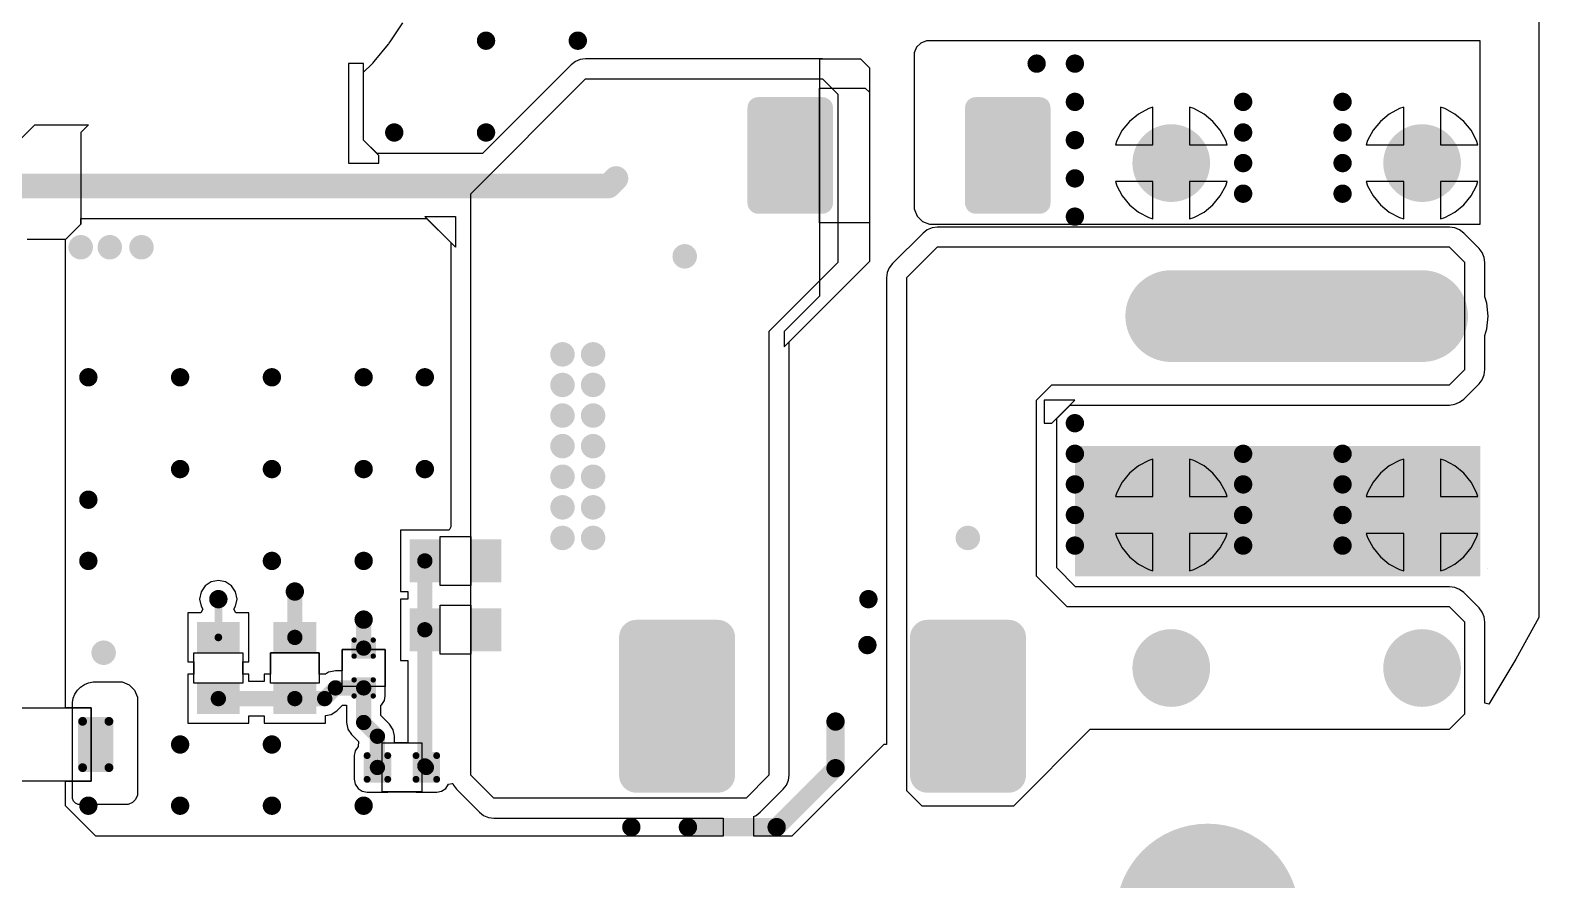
# Model space of a CAD drawing. Header units: millimetres. Extents: x 201 to 305, y 187 to 304.
# Drawn here: x 249.1 to 298.42, y 221.58 to 249.34 of the extents above; entities that cross this region are included whole.
import ezdxf

# ---------------------------------------------------------------- set-up
doc = ezdxf.new("R2010")
doc.units = ezdxf.units.MM
doc.layers.add('TopLayer', color=1, linetype='Continuous')

# ---------------------------------------------------------------- blocks, each defined once
blk = doc.blocks.new('TP_SMD_9')
at = {"layer": 'TopLayer', "const_width": 0.3999992}
blk.add_lwpolyline([(-0.1999996, 0, 1), (0.1999996, 0, 1)], format="xyb", close=True, dxfattribs=at)
blk = doc.blocks.new('MH_3_5MM_30')
at = {"layer": 'TopLayer', "const_width": 2.99999908}
blk.add_lwpolyline([(-1.49999954, 0, 1), (1.49999954, 0, 1)], format="xyb", close=True, dxfattribs=at)
blk = doc.blocks.new('DG271V_5_0_02P_31')
at = {"layer": 'TopLayer', "const_width": 1.27}
for points in [[(-3.13500008, 4.09999688, 1), (-1.86500008, 4.09999688, 1)], [(1.86500008, 4.09999942, 1), (3.13500008, 4.09999942, 1)], [(-3.13500008, -4.09999942, 1), (-1.86500008, -4.09999942, 1)], [(1.86499754, -4.09999942, 1), (3.13499754, -4.09999942, 1)]]:
    blk.add_lwpolyline(points, format="xyb", close=True, dxfattribs=at)
blk = doc.blocks.new('DG271V_5_0_02P_32')
at = {"layer": 'TopLayer', "const_width": 1.27}
for points in [[(-3.13500008, 4.09999688, 1), (-1.86500008, 4.09999688, 1)], [(1.86500008, 4.09999942, 1), (3.13500008, 4.09999942, 1)], [(-3.13500008, -4.09999942, 1), (-1.86500008, -4.09999942, 1)], [(1.86499754, -4.09999942, 1), (3.13499754, -4.09999942, 1)]]:
    blk.add_lwpolyline(points, format="xyb", close=True, dxfattribs=at)
blk = doc.blocks.new('L_3216_59')
at = {"layer": 'TopLayer'}
for p, q in [((-1.34999984, -1.20000014), (-1.34999984, 1.20000014)), ((-1.34999984, 1.20000014), (1.34999984, 1.20000014)), ((1.34999984, 1.20000014), (1.34999984, -1.20000014)), ((1.34999984, -1.20000014), (-1.34999984, -1.20000014))]:
    blk.add_line(p, q, dxfattribs=at)
at = {"layer": 'TopLayer', "const_width": 0.14374876}
for points in [[(-2.00312528, 0.7562570599999999, 1), (-1.85937652, 0.7562570599999999, 1)], [(-1.14062256, 0.7562570599999999, 1), (-0.9968737999999999, 0.7562570599999999, 1)], [(0.9968737999999999, 0.7562570599999999, 1), (1.14062256, 0.7562570599999999, 1)], [(1.85937652, 0.7562570599999999, 1), (2.00312528, 0.7562570599999999, 1)], [(-2.00312528, -0.75624182, 1), (-1.85937652, -0.75624182, 1)], [(-1.14062256, -0.75624182, 1), (-0.9968737999999999, -0.75624182, 1)], [(0.9968737999999999, -0.75624182, 1), (1.14062256, -0.75624182, 1)], [(1.85937652, -0.75624182, 1), (2.00312528, -0.75624182, 1)]]:
    blk.add_lwpolyline(points, format="xyb", close=True, dxfattribs=at)
at = {"layer": 'TopLayer'}
for points in [[(-0.9249994199999999, -0.75624182), (-0.9249994199999999, 0.7562570599999999), (-2.07499966, -0.75624182), (-2.07499966, 0.7562570599999999)], [(-1.06874818, -0.89999058), (-1.06874818, 0.90000582), (-1.9312509, -0.89999058), (-1.9312509, 0.90000582)], [(2.07499966, -0.75624182), (2.07499966, 0.7562570599999999), (0.9249994199999999, -0.75624182), (0.9249994199999999, 0.7562570599999999)], [(1.9312509, -0.89999058), (1.9312509, 0.90000582), (1.06874818, -0.89999058), (1.06874818, 0.90000582)]]:
    blk.add_solid(points, dxfattribs=at)
blk = doc.blocks.new('FUSE_SMT_1025HC50_RTR_50A_63')
at = {"layer": 'TopLayer', "const_width": 0.56850026}
for points in [[(-6.365748, 2.2564979, 1), (-5.79725028, 2.2564979, 1)], [(-3.71274848, 2.2564979, 1), (-3.14425076, 2.2564979, 1)], [(3.14425076, 2.2564979, 1), (3.71274848, 2.2564979, 1)], [(5.79725028, 2.2564979, 1), (6.365748, 2.2564979, 1)], [(-6.365748, -2.2564979, 1), (-5.79725028, -2.2564979, 1)], [(-3.71274848, -2.2564979, 1), (-3.14425076, -2.2564979, 1)], [(3.14425076, -2.2564979, 1), (3.71274848, -2.2564979, 1)], [(5.79725028, -2.2564979, 1), (6.365748, -2.2564979, 1)]]:
    blk.add_lwpolyline(points, format="xyb", close=True, dxfattribs=at)
at = {"layer": 'TopLayer'}
for points in [[(-6.08149914, -2.82499816), (-3.42849962, -2.82499816), (-6.08149914, 2.82499816), (-3.42849962, 2.82499816)], [(3.42849962, -2.82499816), (6.08149914, -2.82499816), (3.42849962, 2.82499816), (6.08149914, 2.82499816)], [(-6.6499994, -2.2564979), (-2.85999936, -2.2564979), (-6.6499994, 2.2564979), (-2.85999936, 2.2564979)], [(2.85999936, -2.2564979), (6.6499994, -2.2564979), (2.85999936, 2.2564979), (6.6499994, 2.2564979)]]:
    blk.add_solid(points, dxfattribs=at)
blk = doc.blocks.new('RES_2012_85')
at = {"layer": 'TopLayer'}
for p, q in [((-0.499999, -0.80000094), (-0.499999, 0.80000094)), ((-0.499999, 0.80000094), (0.499999, 0.80000094)), ((0.499999, 0.80000094), (0.499999, -0.80000094)), ((0.499999, -0.80000094), (-0.499999, -0.80000094))]:
    blk.add_line(p, q, dxfattribs=at)
for points in [[(-1.49999954, -0.6999985999999999), (-0.50000154, -0.6999985999999999), (-1.49999954, 0.6999985999999999), (-0.50000154, 0.6999985999999999)], [(0.50000154, -0.6999985999999999), (1.49999954, -0.6999985999999999), (0.50000154, 0.6999985999999999), (1.49999954, 0.6999985999999999)]]:
    blk.add_solid(points, dxfattribs=at)
blk = doc.blocks.new('RES_2012_86')
at = {"layer": 'TopLayer'}
for p, q in [((-0.499999, -0.80000094), (-0.499999, 0.80000094)), ((-0.499999, 0.80000094), (0.499999, 0.80000094)), ((0.499999, 0.80000094), (0.499999, -0.80000094)), ((0.499999, -0.80000094), (-0.499999, -0.80000094))]:
    blk.add_line(p, q, dxfattribs=at)
for points in [[(-1.49999954, -0.6999985999999999), (-0.50000154, -0.6999985999999999), (-1.49999954, 0.6999985999999999), (-0.50000154, 0.6999985999999999)], [(0.50000154, -0.6999985999999999), (1.49999954, -0.6999985999999999), (0.50000154, 0.6999985999999999), (1.49999954, 0.6999985999999999)]]:
    blk.add_solid(points, dxfattribs=at)
blk = doc.blocks.new('TP_SMD_94')
at = {"layer": 'TopLayer', "const_width": 0.3999992}
blk.add_lwpolyline([(-0.1999996, 0, 1), (0.1999996, 0, 1)], format="xyb", close=True, dxfattribs=at)
blk = doc.blocks.new('TP_SMD_112')
at = {"layer": 'TopLayer', "const_width": 0.3999992}
blk.add_lwpolyline([(-0.1999996, 0, 1), (0.1999996, 0, 1)], format="xyb", close=True, dxfattribs=at)
blk = doc.blocks.new('C_1608S_145')
at = {"layer": 'TopLayer'}
for p, q in [((-0.6000013399999999, -0.7000011399999999), (-0.5999987999999999, 0.7000011399999999)), ((-0.5999987999999999, 0.7000011399999999), (0.5999987999999999, 0.6999985999999999)), ((0.5999987999999999, 0.6999985999999999), (0.59999626, -0.7000036799999999)), ((0.59999626, -0.7000036799999999), (-0.6000013399999999, -0.7000011399999999))]:
    blk.add_line(p, q, dxfattribs=at)
at = {"layer": 'TopLayer', "const_width": 0.08750045999999999}
for points in [[(-0.9562337999999999, 0.31249874, 1), (-0.8687358799999999, 0.31249874, 1)], [(-0.43123612, 0.31249874, 1), (-0.3437382, 0.31249874, 1)], [(0.3437382, 0.31249874, 1), (0.43123612, 0.31249874, 1)], [(0.8687358799999999, 0.31249874, 1), (0.9562337999999999, 0.31249874, 1)], [(-0.9562337999999999, -0.31249874, 1), (-0.8687358799999999, -0.31249874, 1)], [(-0.43123612, -0.31249874, 1), (-0.3437382, -0.31249874, 1)], [(0.3437382, -0.31249874, 1), (0.43123612, -0.31249874, 1)], [(0.8687358799999999, -0.31249874, 1), (0.9562337999999999, -0.31249874, 1)]]:
    blk.add_lwpolyline(points, format="xyb", close=True, dxfattribs=at)
at = {"layer": 'TopLayer'}
for points in [[(-0.2999867, -0.31249874), (-0.2999867, 0.31249874), (-0.9999853, -0.31249874), (-0.9999853, 0.31249874)], [(-0.38748716, -0.3999992), (-0.38748716, 0.3999992), (-0.91248484, -0.3999992), (-0.91248484, 0.3999992)], [(0.9999853, -0.31249874), (0.9999853, 0.31249874), (0.2999867, -0.31249874), (0.2999867, 0.31249874)], [(0.91248484, -0.3999992), (0.91248484, 0.3999992), (0.38748716, -0.3999992), (0.38748716, 0.3999992)]]:
    blk.add_solid(points, dxfattribs=at)
blk = doc.blocks.new('LED_1608_B_147')
at = {"layer": 'TopLayer'}
for p, q in [((-0.6500012399999999, -0.80000094), (-0.6500012399999999, 0.80000094)), ((-0.6500012399999999, 0.80000094), (0.6500012399999999, 0.80000094)), ((0.6500012399999999, 0.80000094), (0.6500012399999999, -0.80000094)), ((0.6500012399999999, -0.80000094), (-0.6500012399999999, -0.80000094))]:
    blk.add_line(p, q, dxfattribs=at)
at = {"layer": 'TopLayer', "const_width": 0.11249914}
for points in [[(-1.19382794, 0.38741858, 1), (-1.08133134, 0.38741858, 1)], [(-0.51882802, 0.38741858, 1), (-0.40633142, 0.38741858, 1)], [(0.4061714, 0.38741858, 1), (0.518668, 0.38741858, 1)], [(1.08117132, 0.38741858, 1), (1.19366792, 0.38741858, 1)], [(-1.19382794, -0.38758114, 1), (-1.08133134, -0.38758114, 1)], [(-0.51882802, -0.38758114, 1), (-0.40633142, -0.38758114, 1)], [(0.4061714, -0.38758114, 1), (0.518668, -0.38758114, 1)], [(1.08117132, -0.38758114, 1), (1.19366792, -0.38758114, 1)]]:
    blk.add_lwpolyline(points, format="xyb", close=True, dxfattribs=at)
at = {"layer": 'TopLayer'}
for points in [[(-1.13757964, -0.5000802799999999), (-0.46257972, -0.5000802799999999), (-1.13757964, 0.49991772), (-0.46257972, 0.49991772)], [(0.4624197, -0.5000802799999999), (1.13741962, -0.5000802799999999), (0.4624197, 0.49991772), (1.13741962, 0.49991772)], [(-1.25007878, -0.38758114), (-0.35008058, -0.38758114), (-1.25007878, 0.38741858), (-0.35008058, 0.38741858)], [(0.34992056, -0.38758114), (1.24991876, -0.38758114), (0.34992056, 0.38741858), (1.24991876, 0.38741858)]]:
    blk.add_solid(points, dxfattribs=at)
blk = doc.blocks.new('RES_2012_149')
at = {"layer": 'TopLayer'}
for p, q in [((-0.499999, -0.80000094), (-0.499999, 0.80000094)), ((-0.499999, 0.80000094), (0.499999, 0.80000094)), ((0.499999, 0.80000094), (0.499999, -0.80000094)), ((0.499999, -0.80000094), (-0.499999, -0.80000094))]:
    blk.add_line(p, q, dxfattribs=at)
for points in [[(-1.49999954, -0.6999985999999999), (-0.50000154, -0.6999985999999999), (-1.49999954, 0.6999985999999999), (-0.50000154, 0.6999985999999999)], [(0.50000154, -0.6999985999999999), (1.49999954, -0.6999985999999999), (0.50000154, 0.6999985999999999), (1.49999954, 0.6999985999999999)]]:
    blk.add_solid(points, dxfattribs=at)
blk = doc.blocks.new('RES_2012_150')
at = {"layer": 'TopLayer'}
for p, q in [((-0.499999, -0.80000094), (-0.499999, 0.80000094)), ((-0.499999, 0.80000094), (0.499999, 0.80000094)), ((0.499999, 0.80000094), (0.499999, -0.80000094)), ((0.499999, -0.80000094), (-0.499999, -0.80000094))]:
    blk.add_line(p, q, dxfattribs=at)
for points in [[(-1.49999954, -0.6999985999999999), (-0.50000154, -0.6999985999999999), (-1.49999954, 0.6999985999999999), (-0.50000154, 0.6999985999999999)], [(0.50000154, -0.6999985999999999), (1.49999954, -0.6999985999999999), (0.50000154, 0.6999985999999999), (1.49999954, 0.6999985999999999)]]:
    blk.add_solid(points, dxfattribs=at)
blk = doc.blocks.new('DO_214AB_159')
at = {"layer": 'TopLayer'}
for p, q in [((0.9693833799999999, -2.06734664), (0.96939608, 2.20000322)), ((0.96939608, 2.20000322), (2.59999988, 2.20000068)), ((2.59999988, 2.20000068), (2.59999988, -2.20000068)), ((1.1020679, -2.19999052), (0.9693833799999999, -2.06734664)), ((2.59999988, -2.20000068), (1.1020679, -2.19999052))]:
    blk.add_line(p, q, dxfattribs=at)
at = {"layer": 'TopLayer', "const_width": 0.34925}
for points in [[(-4.778375, 1.55575, 1), (-4.429125, 1.55575, 1)], [(-2.682875, 1.55575, 1), (-2.333625, 1.55575, 1)], [(2.333625, 1.55575, 1), (2.682875, 1.55575, 1)], [(4.429125, 1.55575, 1), (4.778375, 1.55575, 1)], [(-4.778375, -1.55575, 1), (-4.429125, -1.55575, 1)], [(-2.682875, -1.55575, 1), (-2.333625, -1.55575, 1)], [(2.333625, -1.55575, 1), (2.682875, -1.55575, 1)], [(4.429125, -1.55575, 1), (4.778375, -1.55575, 1)]]:
    blk.add_lwpolyline(points, format="xyb", close=True, dxfattribs=at)
at = {"layer": 'TopLayer'}
for points in [[(-2.159, 1.55575), (-4.952999999999999, 1.55575), (-2.159, -1.55575), (-4.952999999999999, -1.55575)], [(-2.50825, 1.905), (-4.60375, 1.905), (-2.50825, -1.905), (-4.60375, -1.905)], [(4.952999999999999, 1.55575), (2.159, 1.55575), (4.952999999999999, -1.55575), (2.159, -1.55575)], [(4.60375, 1.905), (2.50825, 1.905), (4.60375, -1.905), (2.50825, -1.905)]]:
    blk.add_solid(points, dxfattribs=at)

msp = doc.modelspace()

# ---------------------------------------------------------------- linework, layer by layer
at = {"layer": 'TopLayer'}
for p, q in [((298.41572524, 277.85055936), (298.41572524, 230.14944064)), ((260.86996594, 248.96650232), (261.27936568, 249.57921636)), ((260.34351538, 248.31736468), (260.81100238, 248.88700032)), ((260.81100238, 248.88700032), (260.81887384, 248.89965968)), ((260.81887384, 248.89965968), (260.8387087, 248.92382778)), ((260.8387087, 248.92382778), (260.8584445, 248.95336544)), ((260.8584445, 248.95336544), (260.86996594, 248.96650232)), ((278.07609104, 248.78324386), (277.99998248, 248.59945962)), ((277.99998248, 248.59945962), (278.00000026, 248.4999983)), ((278.21675116, 248.92390398), (278.07609104, 248.78324386)), ((278.4005354, 249.00001254), (278.21675116, 248.92390398)), ((278.49999672, 248.99999476), (278.4005354, 249.00001254)), ((296.50000136, 248.9999846), (278.49999672, 248.99999476)), ((296.4999912, 242.99999914), (296.50000136, 248.9999846)), ((260.0000007, 248.2499988), (259.49999916, 248.2499988)), ((259.49999916, 248.2499988), (259.49999916, 245.00000022)), ((260.0000007, 245.75000126), (260.0000007, 248.2499988)), ((260.0000007, 247.9669793), (260.27704358, 248.24402218)), ((260.27704358, 248.24402218), (260.28561354, 248.25519056)), ((260.28561354, 248.25519056), (260.30991372, 248.27949074)), ((260.30991372, 248.27949074), (260.3326264, 248.30716404)), ((260.3326264, 248.30716404), (260.34351538, 248.31736468)), ((266.78641334, 248.21358536), (263.88188778, 245.3090598)), ((266.92219412, 248.31777616), (266.78641334, 248.21358536)), ((267.0803142, 248.38327006), (266.92219412, 248.31777616)), ((267.2499989, 248.40560936), (267.0803142, 248.38327006)), ((275.00000118, 248.40560936), (267.2499989, 248.40560936)), ((276.25000122, 248.40000104), (274.89999884, 248.40000104)), ((274.89999884, 248.40000104), (274.89999884, 240.64999876)), ((275.04260206, 248.40000104), (275.00000118, 248.40560936)), ((276.25000122, 248.40000104), (275.04260206, 248.40000104)), ((276.55000062, 248.0999991), (276.25000122, 248.40000104)), ((276.55000062, 248.0999991), (276.25000122, 248.40000104)), ((276.55000062, 241.799999), (276.55000062, 248.0999991)), ((276.55000062, 241.799999), (276.55000062, 248.0999991)), ((278.00000026, 248.4999983), (278.00000026, 248.50000084)), ((278.00000026, 248.50000084), (278.00000026, 243.62500932)), ((260.0000007, 245.75000126), (260.0000007, 247.9669793)), ((263.49999878, 243.99999968), (267.2499989, 247.7499998)), ((267.2499989, 247.7499998), (275.00000118, 247.7499998)), ((275.00000118, 247.7499998), (275.50000018, 247.2500008)), ((275.50000018, 247.2500008), (275.50000018, 241.7499991)), ((285.3281441, 246.60414992), (285.03578502, 246.36421898)), ((285.66169182, 246.7824376), (285.3281441, 246.60414992)), ((285.80000244, 246.82439332), (285.66169182, 246.7824376)), ((285.80000244, 245.60001172), (285.80000244, 246.82439332)), ((287.13831066, 246.7824376), (287.00000004, 246.82439332)), ((287.00000004, 246.82439332), (287.00000004, 245.60001172)), ((287.47185838, 246.60414992), (287.13831066, 246.7824376)), ((287.76421746, 246.36421898), (287.47185838, 246.60414992)), ((293.52814294, 246.60414738), (293.23578386, 246.36421644)), ((293.86169066, 246.78243506), (293.52814294, 246.60414738)), ((294.00001906, 246.82439586), (293.86169066, 246.78243506)), ((294.00001906, 245.59999648), (294.00001906, 246.82439586)), ((295.3383095, 246.78243506), (295.20001666, 246.8243857)), ((295.20001666, 246.8243857), (295.20001666, 245.59999648)), ((295.67185722, 246.60414738), (295.3383095, 246.78243506)), ((295.9642163, 246.36421644), (295.67185722, 246.60414738)), ((248.2499988, 245.24999972), (249.24999934, 246.25000026)), ((249.24999934, 246.25000026), (251.00000092, 246.25000026)), ((251.00000092, 246.25000026), (250.74999888, 245.99999822)), ((285.03578502, 246.36421898), (284.79585408, 246.0718599)), ((288.0041484, 246.0718599), (287.76421746, 246.36421898)), ((293.23578386, 246.36421644), (292.99585292, 246.07185736)), ((296.20414724, 246.07185736), (295.9642163, 246.36421644)), ((250.74999888, 245.99999822), (250.74999888, 242.99999914)), ((260.4999997, 245.25000226), (260.0000007, 245.75000126)), ((260.44094216, 245.3090598), (260.0000007, 245.75000126)), ((284.6175664, 245.73831218), (284.57561322, 245.60001172)), ((284.79585408, 246.0718599), (284.6175664, 245.73831218)), ((288.18243608, 245.73831218), (288.0041484, 246.0718599)), ((288.22438926, 245.60001172), (288.18243608, 245.73831218)), ((292.81756524, 245.73830964), (292.77560952, 245.59999648)), ((292.99585292, 246.07185736), (292.81756524, 245.73830964)), ((296.38243492, 245.73830964), (296.20414724, 246.07185736)), ((296.42439064, 245.59999648), (296.38243492, 245.73830964)), ((263.88188778, 245.3090598), (260.44094216, 245.3090598)), ((260.4999997, 245.00000022), (260.4999997, 245.25000226)), ((284.57561322, 245.60001172), (285.80000244, 245.60001172)), ((287.00000004, 245.60001172), (288.22438926, 245.60001172)), ((292.77560952, 245.59999648), (294.00001906, 245.59999648)), ((295.20001666, 245.59999648), (296.42439064, 245.59999648)), ((259.49999916, 245.00000022), (260.4999997, 245.00000022)), ((285.80000244, 244.40001412), (284.57560814, 244.40001412)), ((284.57560814, 244.40001412), (284.6175664, 244.26169334)), ((284.6175664, 244.26169334), (284.79585408, 243.92814562)), ((285.80000244, 243.1756122), (285.80000244, 244.40001412)), ((288.22439434, 244.40001412), (287.00000004, 244.40001412)), ((287.00000004, 244.40001412), (287.00000004, 243.1756122)), ((288.0041484, 243.92814562), (288.18243608, 244.26169334)), ((288.18243608, 244.26169334), (288.22439434, 244.40001412)), ((294.00001906, 244.39999888), (292.77560952, 244.39999888)), ((292.77560952, 244.39999888), (292.81756524, 244.2616908)), ((292.81756524, 244.2616908), (292.99585292, 243.92814308)), ((294.00001906, 243.17560458), (294.00001906, 244.39999888)), ((296.42439064, 244.39999888), (295.20001666, 244.39999888)), ((295.20001666, 244.39999888), (295.20001666, 243.17561474)), ((296.20414724, 243.92814308), (296.38243492, 244.2616908)), ((296.38243492, 244.2616908), (296.42439064, 244.39999888)), ((263.49999878, 224.99999958), (263.49999878, 243.99999968)), ((284.79585408, 243.92814562), (285.03578502, 243.63578654)), ((285.03578502, 243.63578654), (285.3281441, 243.3958556)), ((287.47185838, 243.3958556), (287.76421746, 243.63578654)), ((287.76421746, 243.63578654), (288.0041484, 243.92814562)), ((292.99585292, 243.92814308), (293.23578386, 243.635784)), ((293.23578386, 243.635784), (293.52814294, 243.39585306)), ((295.67185722, 243.39585306), (295.9642163, 243.635784)), ((295.9642163, 243.635784), (296.20414724, 243.92814308)), ((250.74999888, 242.99999914), (250.74999888, 243.19093856)), ((250.74999888, 243.19093856), (262.05906186, 243.19093856)), ((262.99999978, 242.25000064), (261.99999924, 243.25000118)), ((261.99999924, 243.25000118), (262.99999978, 243.25000118)), ((262.05906186, 243.19093856), (262.84438922, 242.4056112)), ((262.99999978, 243.25000118), (262.99999978, 242.25000064)), ((278.00000026, 243.62500932), (277.99999264, 243.50068902)), ((277.99999264, 243.50068902), (278.09513342, 243.27097396)), ((278.09513342, 243.27097396), (278.27094206, 243.09515262)), ((285.3281441, 243.3958556), (285.66169182, 243.21756792)), ((285.66169182, 243.21756792), (285.80000244, 243.1756122)), ((287.00000004, 243.1756122), (287.13831066, 243.21756792)), ((287.13831066, 243.21756792), (287.47185838, 243.3958556)), ((293.52814294, 243.39585306), (293.86169066, 243.21756538)), ((293.86169066, 243.21756538), (294.00001906, 243.17560458)), ((295.20001666, 243.17561474), (295.3383095, 243.21756538)), ((295.3383095, 243.21756538), (295.67185722, 243.39585306)), ((250.74999888, 242.99999914), (250.24999988, 242.50000014)), ((250.24999988, 242.50000014), (250.74999888, 242.99999914)), ((278.28640558, 242.71357604), (277.2864152, 241.71358566)), ((278.27094206, 243.09515262), (278.50065204, 242.9999966)), ((278.2864132, 242.7135862), (278.28640558, 242.71357604)), ((278.42219398, 242.81777446), (278.2864132, 242.7135862)), ((278.58031406, 242.8832709), (278.42219398, 242.81777446)), ((278.50065204, 242.9999966), (278.62497234, 242.9999966)), ((278.74999876, 242.9056102), (278.58031406, 242.8832709)), ((278.62497234, 242.9999966), (278.62497488, 242.9999966)), ((278.62497488, 242.9999966), (296.4999912, 242.99999914)), ((295.50000082, 242.9056102), (278.74999876, 242.9056102)), ((295.66968552, 242.8832709), (295.50000082, 242.9056102)), ((295.8278056, 242.81777446), (295.66968552, 242.8832709)), ((295.96358638, 242.7135862), (295.8278056, 242.81777446)), ((296.46358538, 242.2135872), (295.96358638, 242.7135862)), ((250.24999988, 242.50000014), (248.99999984, 242.50000014)), ((250.24999226, 227.20008154), (250.24998972, 242.50000014)), ((250.24998972, 242.50000014), (250.24999988, 242.50000014)), ((262.84438922, 242.4056112), (262.84438922, 233.10861176)), ((278.74999876, 242.2499981), (277.75000076, 241.2500001)), ((295.50000082, 242.25000064), (278.74999876, 242.25000064)), ((278.74999876, 242.25000064), (278.74999876, 242.2499981)), ((295.99999982, 241.75000164), (295.50000082, 242.25000064)), ((296.56777364, 242.07780642), (296.46358538, 242.2135872)), ((275.50000018, 241.7499991), (273.2499996, 239.49999852)), ((273.75000114, 238.99999952), (276.55000062, 241.799999)), ((273.90560916, 239.15560754), (276.55000062, 241.799999)), ((277.2864152, 241.71358566), (277.18222694, 241.57780488)), ((295.99999982, 238.25000102), (295.99999982, 241.75000164)), ((296.63327008, 241.91968634), (296.56777364, 242.07780642)), ((296.65560938, 241.75000164), (296.63327008, 241.91968634)), ((296.65560938, 240.63009786), (296.65560938, 241.75000164)), ((277.1167305, 241.4196848), (277.0943912, 241.2500001)), ((277.0943912, 241.2500001), (277.0943912, 225.99999758)), ((277.18222694, 241.57780488), (277.1167305, 241.4196848)), ((277.75000076, 241.2500001), (277.75000076, 224.49999804)), ((274.89999884, 240.64999876), (273.75000114, 239.50000106)), ((296.71889348, 240.4214775), (296.65560938, 240.63009786)), ((296.7604047, 240.0000026), (296.71889348, 240.4214775)), ((296.71889348, 239.5785277), (296.7604047, 240.0000026)), ((273.2499996, 239.49999852), (273.2499996, 224.99999958)), ((273.75000114, 239.50000106), (273.75000114, 238.99999952)), ((296.65560938, 239.36990734), (296.71889348, 239.5785277)), ((296.65560938, 238.25000102), (296.65560938, 239.36990734)), ((273.90560916, 224.99999958), (273.90560916, 239.15560754)), ((295.50000082, 237.75000202), (295.99999982, 238.25000102)), ((296.63327008, 238.08031632), (296.65560938, 238.25000102)), ((281.99999988, 237.25000048), (282.49999888, 237.74999948)), ((282.49999888, 237.74999948), (295.50000082, 237.74999948)), ((295.50000082, 237.74999948), (295.50000082, 237.75000202)), ((295.963594, 237.28642408), (296.46358538, 237.78641546)), ((296.46358538, 237.78641546), (296.56777364, 237.92219624)), ((296.56777364, 237.92219624), (296.63327008, 238.08031632)), ((281.99999988, 231.49999928), (281.99999988, 237.25000048)), ((283.24999992, 237.25000048), (282.24999938, 237.25000048)), ((282.24999938, 237.25000048), (282.24999938, 236.49999944)), ((282.49999888, 236.49999944), (283.24999992, 237.25000048)), ((295.8278056, 237.18222566), (295.96358638, 237.28641392)), ((295.96358638, 237.28641392), (295.963594, 237.28642408)), ((282.65560944, 236.65561), (283.09438936, 237.09438992)), ((283.09438936, 237.09438992), (295.50000082, 237.09438992)), ((295.50000082, 237.09438992), (295.66968552, 237.11672922)), ((295.66968552, 237.11672922), (295.8278056, 237.18222566)), ((282.24999938, 236.49999944), (282.49999888, 236.49999944)), ((282.65560944, 231.77156084), (282.65560944, 236.65561)), ((285.66169182, 235.2824352), (285.3281441, 235.10414752)), ((285.80000244, 235.32439092), (285.66169182, 235.2824352)), ((285.80000244, 234.10000932), (285.80000244, 235.32439092)), ((287.13831066, 235.2824352), (287.00000004, 235.32439092)), ((287.00000004, 235.32439092), (287.00000004, 234.10000932)), ((287.47185838, 235.10414752), (287.13831066, 235.2824352)), ((293.86169066, 235.28243266), (293.52814294, 235.10414498)), ((294.00001906, 235.32439346), (293.86169066, 235.28243266)), ((294.00001906, 234.09999408), (294.00001906, 235.32439346)), ((295.3383095, 235.28243266), (295.20001666, 235.3243833)), ((295.20001666, 235.3243833), (295.20001666, 234.09999408)), ((295.67185722, 235.10414498), (295.3383095, 235.28243266)), ((285.03578502, 234.86421658), (284.79585408, 234.5718575)), ((285.3281441, 235.10414752), (285.03578502, 234.86421658)), ((287.76421746, 234.86421658), (287.47185838, 235.10414752)), ((288.0041484, 234.5718575), (287.76421746, 234.86421658)), ((293.23578386, 234.86421404), (292.99585292, 234.57185496)), ((293.52814294, 235.10414498), (293.23578386, 234.86421404)), ((295.9642163, 234.86421404), (295.67185722, 235.10414498)), ((296.20414724, 234.57185496), (295.9642163, 234.86421404)), ((284.79585408, 234.5718575), (284.6175664, 234.23830978)), ((288.18243608, 234.23830978), (288.0041484, 234.5718575)), ((292.99585292, 234.57185496), (292.81756524, 234.23830724)), ((296.38243492, 234.23830724), (296.20414724, 234.57185496)), ((284.6175664, 234.23830978), (284.57561322, 234.10000932)), ((284.57561322, 234.10000932), (285.80000244, 234.10000932)), ((287.00000004, 234.10000932), (288.22438926, 234.10000932)), ((288.22438926, 234.10000932), (288.18243608, 234.23830978)), ((292.81756524, 234.23830724), (292.77560952, 234.09999408)), ((292.77560952, 234.09999408), (294.00001906, 234.09999408)), ((295.20001666, 234.09999408), (296.42439064, 234.09999408)), ((296.42439064, 234.09999408), (296.38243492, 234.23830724)), ((262.7999951, 232.99999882), (261.20000084, 232.99999882)), ((261.20000084, 232.99999882), (261.20000084, 231.00000282)), ((262.84438922, 233.10861176), (262.7999951, 232.99999882)), ((285.80000244, 232.90001172), (284.57560814, 232.90001172)), ((284.57560814, 232.90001172), (284.6175664, 232.76169094)), ((285.80000244, 231.6756098), (285.80000244, 232.90001172)), ((288.22439434, 232.90001172), (287.00000004, 232.90001172)), ((287.00000004, 232.90001172), (287.00000004, 231.6756098)), ((288.18243608, 232.76169094), (288.22439434, 232.90001172)), ((294.00001906, 232.89999648), (292.77560952, 232.89999648)), ((292.77560952, 232.89999648), (292.81756524, 232.7616884)), ((294.00001906, 231.67560218), (294.00001906, 232.89999648)), ((296.42439064, 232.89999648), (295.20001666, 232.89999648)), ((295.20001666, 232.89999648), (295.20001666, 231.67561234)), ((296.38243492, 232.7616884), (296.42439064, 232.89999648)), ((284.6175664, 232.76169094), (284.79585408, 232.42814322)), ((284.79585408, 232.42814322), (285.03578502, 232.13578414)), ((287.76421746, 232.13578414), (288.0041484, 232.42814322)), ((288.0041484, 232.42814322), (288.18243608, 232.76169094)), ((292.81756524, 232.7616884), (292.99585292, 232.42814068)), ((292.99585292, 232.42814068), (293.23578386, 232.1357816)), ((295.9642163, 232.1357816), (296.20414724, 232.42814068)), ((296.20414724, 232.42814068), (296.38243492, 232.7616884)), ((285.03578502, 232.13578414), (285.3281441, 231.8958532)), ((285.3281441, 231.8958532), (285.66169182, 231.71756552)), ((287.13831066, 231.71756552), (287.47185838, 231.8958532)), ((287.47185838, 231.8958532), (287.76421746, 232.13578414)), ((293.23578386, 232.1357816), (293.52814294, 231.89585066)), ((293.52814294, 231.89585066), (293.86169066, 231.71756298)), ((295.3383095, 231.71756298), (295.67185722, 231.89585066)), ((295.67185722, 231.89585066), (295.9642163, 232.1357816)), ((255.01589078, 231.31518888), (254.81742534, 231.18257548)), ((255.25000004, 231.3617547), (255.01589078, 231.31518888)), ((255.4841093, 231.31518888), (255.25000004, 231.3617547)), ((255.68257474, 231.18257548), (255.4841093, 231.31518888)), ((283.00000042, 230.49999874), (281.99999988, 231.49999928)), ((283.27156198, 231.1556083), (282.65560944, 231.77156084)), ((285.66169182, 231.71756552), (285.80000244, 231.6756098)), ((287.00000004, 231.6756098), (287.13831066, 231.71756552)), ((293.86169066, 231.71756298), (294.00001906, 231.67560218)), ((295.20001666, 231.67561234), (295.3383095, 231.71756298)), ((296.75000086, 231.74999878), (296.75000086, 231.74999878)), ((254.68481194, 230.98411004), (254.63824612, 230.75000078)), ((254.81742534, 231.18257548), (254.68481194, 230.98411004)), ((255.81518814, 230.98411004), (255.68257474, 231.18257548)), ((255.86175396, 230.75000078), (255.81518814, 230.98411004)), ((261.20000084, 231.00000282), (261.43922566, 231.00000282)), ((261.43922566, 231.00000282), (261.43922566, 230.74999824)), ((295.50000082, 231.1556083), (283.27156198, 231.1556083)), ((295.66968552, 231.133269), (295.50000082, 231.1556083)), ((295.8278056, 231.06777256), (295.66968552, 231.133269)), ((295.96358638, 230.9635843), (295.8278056, 231.06777256)), ((296.46358538, 230.4635853), (295.96358638, 230.9635843)), ((254.63824612, 230.75000078), (254.68481194, 230.51589152)), ((254.7442073, 230.42699914), (254.6763258, 230.29999914)), ((254.68481194, 230.51589152), (254.7442073, 230.42699914)), ((255.75579278, 230.42699914), (255.81518814, 230.51589152)), ((255.82367428, 230.29999914), (255.75579278, 230.42699914)), ((255.81518814, 230.51589152), (255.86175396, 230.75000078)), ((261.43922566, 230.74999824), (261.20000084, 230.74999824)), ((261.20000084, 230.74999824), (261.20000084, 228.75000224)), ((295.50000082, 230.49999874), (283.00000042, 230.49999874)), ((295.99999982, 229.99999974), (295.50000082, 230.49999874)), ((296.56777364, 230.32780452), (296.46358538, 230.4635853)), ((296.63327008, 230.16968444), (296.56777364, 230.32780452)), ((254.6763258, 230.29999914), (254.25000204, 230.29999914)), ((254.25000204, 230.29999914), (254.25000204, 228.70000234)), ((256.24999804, 230.29999914), (255.82367428, 230.29999914)), ((256.24999804, 228.70000234), (256.24999804, 230.29999914)), ((295.99999982, 226.99999812), (295.99999982, 229.99999974)), ((296.65560938, 229.99999974), (296.63327008, 230.16968444)), ((296.65560938, 227.35406142), (296.65560938, 229.99999974)), ((298.41572524, 230.14944064), (297.6688484, 228.78806414)), ((258.55000106, 228.9999992), (256.94999918, 228.9999992)), ((256.94999918, 228.9999992), (256.94999918, 228.29999806)), ((258.55000106, 228.29999806), (258.55000106, 228.9999992)), ((259.3000021, 229.099999), (259.29999956, 228.41078778)), ((260.70000438, 229.09999646), (259.3000021, 229.099999)), ((260.70000184, 228.15066638), (260.70000438, 229.09999646)), ((254.25000204, 228.70000234), (254.4499991, 228.70000234)), ((254.4499991, 228.70000234), (254.4499991, 228.29999806)), ((256.05000098, 228.29999806), (256.05000098, 228.70000234)), ((256.05000098, 228.70000234), (256.24999804, 228.70000234)), ((258.8505745, 228.36075486), (258.74999558, 228.30000314)), ((258.86157016, 228.36810054), (258.8505745, 228.36075486)), ((259.07616968, 228.41078778), (258.86157016, 228.36810054)), ((259.29999956, 228.41078778), (259.07616968, 228.41078778)), ((261.20000084, 228.75000224), (261.43922566, 228.75000224)), ((261.43922566, 228.75000224), (261.43922566, 226.05000002)), ((297.6688484, 228.78806414), (296.777918, 227.31985524)), ((250.6441266, 227.77178982), (250.74858918, 227.8762524)), ((250.74858918, 227.8762524), (250.87142612, 227.95832742)), ((250.87142612, 227.95832742), (251.00791302, 228.01486274)), ((251.00791302, 228.01486274), (251.15280478, 228.04368412)), ((251.15280478, 228.04368412), (251.22667306, 228.04368412)), ((251.22667306, 228.04368412), (251.22667306, 228.04368412)), ((251.22667306, 228.04368412), (251.9766741, 228.04368412)), ((251.9766741, 228.04368412), (252.10099186, 228.04368412)), ((252.10099186, 228.04368412), (252.33070692, 227.94853318)), ((252.33070692, 227.94853318), (252.50652318, 227.77271692)), ((254.4499991, 228.29999806), (254.25000204, 228.29999806)), ((254.25000204, 228.29999806), (254.25000204, 226.70000126)), ((256.24999804, 228.29999806), (256.05000098, 228.29999806)), ((256.24999804, 228.06077324), (256.24999804, 228.29999806)), ((256.75000212, 228.06077324), (256.24999804, 228.06077324)), ((256.94999918, 228.29999806), (256.75000212, 228.29999806)), ((256.75000212, 228.29999806), (256.75000212, 228.06077324)), ((258.74999304, 228.29999806), (258.55000106, 228.29999806)), ((258.74999558, 228.3000006), (258.74999304, 228.29999806)), ((258.74999558, 228.30000314), (258.74999558, 228.3000006)), ((260.70759136, 228.11251304), (260.70000184, 228.15066638)), ((260.70759136, 227.58751536), (260.70759136, 228.11251304)), ((250.47669742, 227.36757422), (250.50551626, 227.51246598)), ((250.47669742, 227.29370848), (250.47669742, 227.36757422)), ((250.50551626, 227.51246598), (250.56205158, 227.64895288)), ((250.56205158, 227.64895288), (250.6441266, 227.77178982)), ((252.50652318, 227.77271692), (252.60167412, 227.54300186)), ((252.60167412, 227.54300186), (252.60167412, 227.4186841)), ((252.60167412, 227.4186841), (252.60167412, 227.4186841)), ((252.60167412, 227.4186841), (252.60167412, 224.41868502)), ((260.5918715, 227.3081433), (260.67751776, 227.43631932)), ((260.67751776, 227.43631932), (260.70759136, 227.58751536)), ((296.777918, 227.31985524), (296.65560938, 227.35406142)), ((251.09206068, 227.20008154), (250.24999226, 227.20008154)), ((250.47669742, 224.27779122), (250.47669742, 227.29370848)), ((251.09206068, 224.80008126), (251.09206068, 227.20008154)), ((256.24999804, 226.70000126), (256.24999804, 226.93922608)), ((256.24999804, 226.93922608), (256.75000212, 226.93922608)), ((256.75000212, 226.93922608), (256.75000212, 226.70000126)), ((258.74999812, 226.94396826), (258.94075466, 226.98191332)), ((258.74999812, 226.70000126), (258.74999812, 226.94396826)), ((258.94075466, 226.98191332), (259.12268216, 227.10347264)), ((259.12268216, 227.10347264), (259.30845014, 227.28924062)), ((259.30845014, 227.28924062), (259.43642042, 227.28924062)), ((259.43642042, 227.28924062), (259.43922712, 227.28736356)), ((259.43922712, 227.28736356), (259.43922712, 226.7195237)), ((260.56077428, 227.28736356), (260.5918715, 227.3081433)), ((260.56077428, 226.95180416), (260.56077428, 227.28736356)), ((260.8466081, 226.66597034), (260.56077428, 226.95180416)), ((295.50000082, 226.49999912), (295.99999982, 226.99999812)), ((254.25000204, 226.70000126), (256.24999804, 226.70000126)), ((256.75000212, 226.70000126), (258.74999812, 226.70000126)), ((259.43922712, 226.7195237), (259.48191436, 226.50492418)), ((259.48191436, 226.50492418), (259.60347368, 226.32299668)), ((260.96816742, 226.48404284), (260.8466081, 226.66597034)), ((261.01085466, 226.26944332), (260.96816742, 226.48404284)), ((281.24999884, 223.99999904), (283.74999892, 226.49999912)), ((283.74999892, 226.49999912), (295.50000082, 226.49999912)), ((259.60347368, 226.32299668), (259.83344528, 226.09302508)), ((259.81518522, 225.93497612), (259.72401446, 225.79852986)), ((259.8206259, 225.93861086), (259.81518522, 225.93497612)), ((259.83344528, 226.09302508), (259.8206259, 225.93861086)), ((261.01085466, 226.05000002), (261.01085466, 226.26944332)), ((261.43922566, 226.05000002), (261.01085466, 226.05000002)), ((276.99999718, 225.99999758), (273.99998286, 222.9999985)), ((277.0943912, 225.99999758), (276.99999718, 225.99999758)), ((259.72401446, 225.79852986), (259.6920003, 225.63758022)), ((259.6920003, 225.63758022), (259.6920003, 224.8625805)), ((264.25000236, 224.25000616), (263.49999878, 224.99999958)), ((273.2499996, 224.99999958), (272.5000011, 224.25000108)), ((273.88326986, 224.83031488), (273.90560916, 224.99999958)), ((250.24999226, 223.99999904), (250.24999226, 224.80008126)), ((250.24999226, 224.80008126), (251.09206068, 224.80008126)), ((252.60167412, 224.41868502), (252.60167412, 224.3440903)), ((259.6920003, 224.8625805), (259.72401446, 224.70163086)), ((259.72401446, 224.70163086), (259.81518522, 224.5651846)), ((259.81518522, 224.5651846), (259.95163148, 224.47401384)), ((259.95163148, 224.47401384), (260.11258112, 224.44199968)), ((260.11258112, 224.44199968), (260.78758104, 224.44199968)), ((260.78758104, 224.44199968), (260.82779178, 224.44999814)), ((260.82779178, 224.44999814), (261.67236972, 224.44999814)), ((261.67236972, 224.44999814), (261.71258046, 224.44199968)), ((261.71258046, 224.44199968), (262.38758038, 224.44199968)), ((262.38758038, 224.44199968), (262.54853002, 224.47401384)), ((262.54853002, 224.47401384), (262.68497628, 224.5651846)), ((262.68497628, 224.5651846), (262.77614704, 224.70162832)), ((262.77614704, 224.70162832), (262.89437134, 224.72965214)), ((262.89437134, 224.72965214), (262.9103073, 224.72511062)), ((262.9103073, 224.72511062), (262.93222496, 224.67219226)), ((262.93222496, 224.67219226), (263.03641322, 224.53641402)), ((263.03641322, 224.53641402), (263.78641934, 223.78641806)), ((272.96358666, 223.78641552), (273.71358516, 224.53641402)), ((273.71358516, 224.53641402), (273.81777342, 224.6721948)), ((273.81777342, 224.6721948), (273.88326986, 224.83031488)), ((277.75000076, 224.49999804), (278.24999976, 223.99999904)), ((251.25000042, 223.00000104), (250.24999226, 223.99999904)), ((250.47669742, 224.27779122), (250.47669742, 224.27779122)), ((250.47669742, 224.23122286), (250.47669742, 224.27779122)), ((250.51233616, 224.14518036), (250.47669742, 224.23122286)), ((250.57819328, 224.07932324), (250.51233616, 224.14518036)), ((250.66423578, 224.0436845), (250.57819328, 224.07932324)), ((250.71080414, 224.0436845), (250.66423578, 224.0436845)), ((252.2266736, 224.0436845), (250.71080414, 224.0436845)), ((252.30126578, 224.0436845), (252.2266736, 224.0436845)), ((252.2266736, 224.0436845), (252.2266736, 224.0436845)), ((252.4390938, 224.10077354), (252.30126578, 224.0436845)), ((252.54458254, 224.20626228), (252.4390938, 224.10077354)), ((252.60167412, 224.3440903), (252.54458254, 224.20626228)), ((268.75000098, 224.25000108), (264.25000236, 224.25000616)), ((272.5000011, 224.25000108), (268.75000098, 224.25000108)), ((278.24999976, 223.99999904), (281.24999884, 223.99999904)), ((263.78641934, 223.78641806), (263.92219758, 223.68223234)), ((263.92219758, 223.68223234), (264.08031766, 223.6167359)), ((264.08031766, 223.6167359), (264.25000236, 223.5943966)), ((264.25000236, 223.5943966), (268.75000098, 223.59439152)), ((268.75000098, 223.59439152), (271.75000006, 223.59439152)), ((271.75000006, 223.59439152), (271.75000006, 222.9999985)), ((272.7500006, 223.64999974), (272.82780588, 223.68222726)), ((272.7500006, 222.9999985), (272.7500006, 223.64999974)), ((272.82780588, 223.68222726), (272.96358666, 223.78641552)), ((271.75000006, 222.9999985), (251.25000042, 223.00000104)), ((273.99998286, 222.9999985), (272.7500006, 222.9999985))]:
    msp.add_line(p, q, dxfattribs=at)
for points, const_width in [([(263.85000062, 248.99999984, 1), (264.15000002, 248.99999984, 1)], 0.2999994), ([(266.8499997, 248.99999984, 1), (267.1499991, 248.99999984, 1)], 0.2999994), ([(281.85000018, 248.2499988, 1), (282.14999958, 248.2499988, 1)], 0.2999994), ([(283.10000022, 248.2499988, 1), (283.39999962, 248.2499988, 1)], 0.2999994), ([(283.10000022, 246.99999876, 1), (283.39999962, 246.99999876, 1)], 0.2999994), ([(288.59999938, 247.0000013, 1), (288.89999878, 247.0000013, 1)], 0.2999994), ([(291.8500005, 247.0000013, 1), (292.1499999, 247.0000013, 1)], 0.2999994), ([(260.85000154, 246.00000076, 1), (261.15000094, 246.00000076, 1)], 0.2999994), ([(263.85000062, 246.00000076, 1), (264.15000002, 246.00000076, 1)], 0.2999994), ([(288.59999938, 246.0000033, 1), (288.89999878, 246.0000033, 1)], 0.2999994), ([(291.8500005, 246.0000033, 1), (292.1499999, 246.0000033, 1)], 0.2999994), ([(283.10000022, 245.75000126, 1), (283.39999962, 245.75000126, 1)], 0.2999994), ([(288.59999938, 245.00000276, 1), (288.89999878, 245.00000276, 1)], 0.2999994), ([(291.8500005, 245.00000276, 1), (292.1499999, 245.00000276, 1)], 0.2999994), ([(267.7999978, 244.24999918, 1), (268.199997, 244.24999918, 1)], 0.3999992), ([(267.7999978, 244.24999918, 1), (268.199997, 244.24999918, 1)], 0.3999992), ([(268.04999984, 244.50000122, 1), (268.44999904, 244.50000122, 1)], 0.3999992), ([(283.10000022, 244.50000122, 1), (283.39999962, 244.50000122, 1)], 0.2999994), ([(288.59999938, 244.00000222, 1), (288.89999878, 244.00000222, 1)], 0.2999994), ([(291.8500005, 244.00000222, 1), (292.1499999, 244.00000222, 1)], 0.2999994), ([(283.10000022, 243.25000118, 1), (283.39999962, 243.25000118, 1)], 0.2999994), ([(250.54999928, 242.25000064, 1), (250.94999848, 242.25000064, 1)], 0.3999992), ([(251.50002024, 242.25000064, 1), (251.90001944, 242.25000064, 1)], 0.3999992), ([(252.53729528, 242.25000064, 1), (252.93729448, 242.25000064, 1)], 0.3999992), ([(285.65000528, 240.0000026, 1), (287.15000228, 240.0000026, 1)], 1.49999954), ([(293.85000158, 240.0000026, 1), (295.34999858, 240.0000026, 1)], 1.49999954), ([(266.3000008, 238.75000002, 1), (266.7, 238.75000002, 1)], 0.3999992), ([(267.30000134, 238.75000002, 1), (267.70000054, 238.75000002, 1)], 0.3999992), ([(250.85000122, 237.99999898, 1), (251.15000062, 237.99999898, 1)], 0.2999994), ([(253.8500003, 237.99999898, 1), (254.1499997, 237.99999898, 1)], 0.2999994), ([(256.84999938, 237.99999898, 1), (257.14999878, 237.99999898, 1)], 0.2999994), ([(259.850001, 237.99999898, 1), (260.1500004, 237.99999898, 1)], 0.2999994), ([(261.84999954, 237.99999898, 1), (262.14999894, 237.99999898, 1)], 0.2999994), ([(266.3000008, 237.74999948, 1), (266.7, 237.74999948, 1)], 0.3999992), ([(267.30000134, 237.74999948, 1), (267.70000054, 237.74999948, 1)], 0.3999992), ([(266.3000008, 236.75000148, 1), (266.7, 236.75000148, 1)], 0.3999992), ([(267.2999988, 236.75000148, 1), (267.699998, 236.75000148, 1)], 0.3999992), ([(283.10000022, 236.49999944, 1), (283.39999962, 236.49999944, 1)], 0.2999994), ([(266.3000008, 235.75000094, 1), (266.7, 235.75000094, 1)], 0.3999992), ([(267.2999988, 235.75000094, 1), (267.699998, 235.75000094, 1)], 0.3999992), ([(283.10000022, 235.4999989, 1), (283.39999962, 235.4999989, 1)], 0.2999994), ([(288.59999938, 235.4999989, 1), (288.89999878, 235.4999989, 1)], 0.2999994), ([(291.8500005, 235.4999989, 1), (292.1499999, 235.4999989, 1)], 0.2999994), ([(253.8500003, 234.9999999, 1), (254.1499997, 234.9999999, 1)], 0.2999994), ([(256.84999938, 234.9999999, 1), (257.14999878, 234.9999999, 1)], 0.2999994), ([(259.850001, 234.9999999, 1), (260.1500004, 234.9999999, 1)], 0.2999994), ([(261.84999954, 234.9999999, 1), (262.14999894, 234.9999999, 1)], 0.2999994), ([(266.3000008, 234.7500004, 1), (266.7, 234.7500004, 1)], 0.3999992), ([(267.2999988, 234.7500004, 1), (267.699998, 234.7500004, 1)], 0.3999992), ([(283.10000022, 234.5000009, 1), (283.39999962, 234.5000009, 1)], 0.2999994), ([(288.59999938, 234.5000009, 1), (288.89999878, 234.5000009, 1)], 0.2999994), ([(291.8500005, 234.5000009, 1), (292.1499999, 234.5000009, 1)], 0.2999994), ([(250.85000122, 233.99999936, 1), (251.15000062, 233.99999936, 1)], 0.2999994), ([(266.3000008, 233.74999986, 1), (266.7, 233.74999986, 1)], 0.3999992), ([(267.2999988, 233.74999986, 1), (267.699998, 233.74999986, 1)], 0.3999992), ([(283.10000022, 233.50000036, 1), (283.39999962, 233.50000036, 1)], 0.2999994), ([(288.59999938, 233.50000036, 1), (288.89999878, 233.50000036, 1)], 0.2999994), ([(291.8500005, 233.50000036, 1), (292.1499999, 233.50000036, 1)], 0.2999994), ([(266.3000008, 232.74999932, 1), (266.7, 232.74999932, 1)], 0.3999992), ([(267.2999988, 232.74999932, 1), (267.699998, 232.74999932, 1)], 0.3999992), ([(283.10000022, 232.49999982, 1), (283.39999962, 232.49999982, 1)], 0.2999994), ([(288.59999938, 232.49999982, 1), (288.89999878, 232.49999982, 1)], 0.2999994), ([(291.8500005, 232.49999982, 1), (292.1499999, 232.49999982, 1)], 0.2999994), ([(250.85000122, 232.00000082, 1), (251.15000062, 232.00000082, 1)], 0.2999994), ([(256.84999938, 232.00000082, 1), (257.14999878, 232.00000082, 1)], 0.2999994), ([(259.850001, 232.00000082, 1), (260.1500004, 232.00000082, 1)], 0.2999994), ([(261.87500076, 232.00000082, 1), (262.12499772, 232.00000082, 1)], 0.2499995), ([(257.59999788, 231.00000028, 1), (257.89999728, 231.00000028, 1)], 0.2999994), ([(255.10000034, 230.75000078, 1), (255.39999974, 230.75000078, 1)], 0.2999994), ([(255.1875008, 230.75000078, 1), (255.31249928, 230.75000078, 1)], 0.12499848), ([(257.6249991, 231.00000028, 1), (257.87499606, 231.00000028, 1)], 0.2499995), ([(257.62500164, 230.99999774, 1), (257.8749986, 230.99999774, 1)], 0.2499995), ([(257.62500164, 230.99999774, 1), (257.8749986, 230.99999774, 1)], 0.2499995), ([(276.35000102, 230.75000078, 1), (276.65000042, 230.75000078, 1)], 0.2999994), ([(259.85000354, 230.08070824, 1), (260.15000294, 230.08070824, 1)], 0.2999994), ([(259.87500222, 230.0807057, 1), (260.12499918, 230.0807057, 1)], 0.2499995), ([(259.87500222, 230.0807057, 1), (260.12499918, 230.0807057, 1)], 0.2499995), ([(259.87500476, 230.08070824, 1), (260.12500172, 230.08070824, 1)], 0.2499995), ([(261.87500076, 229.75000024, 1), (262.12499772, 229.75000024, 1)], 0.2499995), ([(261.87500076, 229.75000024, 1), (262.12499772, 229.75000024, 1)], 0.2499995), ([(255.1875008, 229.50000074, 1), (255.31249928, 229.50000074, 1)], 0.12499848), ([(257.62500164, 229.50000074, 1), (257.8749986, 229.50000074, 1)], 0.2499995), ([(259.87500222, 229.1499862, 1), (260.12499918, 229.1499862, 1)], 0.2499995), ([(276.31703944, 229.25000124, 1), (276.61703884, 229.25000124, 1)], 0.2999994), ([(258.9511712, 227.8500142, 1), (259.20116816, 227.8500142, 1)], 0.2499995), ([(258.9511712, 227.8500142, 1), (259.20116816, 227.8500142, 1)], 0.2499995), ([(259.87500222, 227.8500142, 1), (260.12499918, 227.8500142, 1)], 0.2499995), ([(259.87500222, 227.8500142, 1), (260.12499918, 227.8500142, 1)], 0.2499995), ([(255.12500156, 227.49999966, 1), (255.37499852, 227.49999966, 1)], 0.2499995), ([(257.62500164, 227.49999966, 1), (257.8749986, 227.49999966, 1)], 0.2499995), ([(257.62500164, 227.49999966, 1), (257.8749986, 227.49999966, 1)], 0.2499995), ([(258.60115666, 227.49999966, 1), (258.85115362, 227.49999966, 1)], 0.2499995), ([(258.60115666, 227.49999966, 1), (258.85115362, 227.49999966, 1)], 0.2499995), ([(259.87500222, 226.7195237, 1), (260.12499918, 226.7195237, 1)], 0.2499995), ([(259.87500222, 226.7195237, 1), (260.12499918, 226.7195237, 1)], 0.2499995), ([(275.27499936, 226.75000116, 1), (275.57499876, 226.75000116, 1)], 0.2999994), ([(260.3250826, 226.26944332, 1), (260.57507956, 226.26944332, 1)], 0.2499995), ([(260.3250826, 226.26944332, 1), (260.57507956, 226.26944332, 1)], 0.2499995), ([(253.8500003, 226.00000012, 1), (254.1499997, 226.00000012, 1)], 0.2999994), ([(256.84999938, 226.00000012, 1), (257.14999878, 226.00000012, 1)], 0.2999994), ([(260.3250826, 225.25008036, 1), (260.57507956, 225.25008036, 1)], 0.2499995), ([(261.87500076, 225.30016154, 1), (262.12499772, 225.30016154, 1)], 0.2499995), ([(261.87500076, 225.30016154, 1), (262.12499772, 225.30016154, 1)], 0.2499995), ([(261.92508194, 225.25008036, 1), (262.1750789, 225.25008036, 1)], 0.2499995), ([(275.27499936, 225.22499786, 1), (275.57499876, 225.22499786, 1)], 0.2999994), ([(275.27499936, 225.22499786, 1), (275.57499876, 225.22499786, 1)], 0.2999994), ([(250.85000122, 223.99999904, 1), (251.15000062, 223.99999904, 1)], 0.2999994), ([(253.8500003, 223.99999904, 1), (254.1499997, 223.99999904, 1)], 0.2999994), ([(256.84999938, 223.99999904, 1), (257.14999878, 223.99999904, 1)], 0.2999994), ([(259.850001, 223.99999904, 1), (260.1500004, 223.99999904, 1)], 0.2999994), ([(268.60000128, 223.30000044, 1), (268.90000068, 223.30000044, 1)], 0.2999994), ([(270.45000012, 223.30000044, 1), (270.74999952, 223.30000044, 1)], 0.2999994), ([(270.45000012, 223.30000044, 1), (270.74999952, 223.30000044, 1)], 0.2999994), ([(273.35000194, 223.30000044, 1), (273.65000134, 223.30000044, 1)], 0.2999994), ([(273.35000194, 223.30000044, 1), (273.65000134, 223.30000044, 1)], 0.2999994), ([(287.29999944, 222.8248528, 1), (287.69999864, 222.8248528, 1)], 0.3999992), ([(285.61980722, 222.05634532, 1), (286.01980642, 222.05634532, 1)], 0.3999992), ([(289.03149204, 222.18019318, 1), (289.43149124, 222.18019318, 1)], 0.3999992)]:
    msp.add_lwpolyline(points, format="xyb", close=True, dxfattribs=dict(at, const_width=const_width))
for points, const_width in [([(242.85108402, 244.24999918), (267.9999974, 244.24999918)], 0.80000094), ([(267.9999974, 244.24999918), (268.24999944, 244.50000122)], 0.80000094), ([(286.40000378, 240.0000026), (294.60000008, 240.0000026)], 2.99999908), ([(261.99999924, 229.75000024), (261.99999924, 232.00000082)], 0.499999), ([(255.25000004, 229.50000074), (255.25000004, 230.75000078)], 0.2499995), ([(257.74999758, 231.00000028), (257.75000012, 230.99999774)], 0.499999), ([(257.75000012, 229.50000074), (257.75000012, 230.99999774)], 0.499999), ([(260.0000007, 230.0807057), (260.00000324, 230.08070824)], 0.499999), ([(260.0000007, 229.1499862), (260.0000007, 230.0807057)], 0.499999), ([(261.99999924, 225.30016154), (261.99999924, 229.75000024)], 0.499999), ([(258.72615514, 227.49999966), (259.07616968, 227.8500142)], 0.499999), ([(259.07616968, 227.8500142), (260.0000007, 227.8500142)], 0.499999), ([(260.0000007, 226.7195237), (260.0000007, 227.8500142)], 0.499999), ([(255.25000004, 227.49999966), (257.75000012, 227.49999966)], 0.499999), ([(257.75000012, 227.49999966), (258.72615514, 227.49999966)], 0.499999), ([(260.0000007, 226.7195237), (260.45008108, 226.26944332)], 0.499999), ([(275.42499906, 225.22499786), (275.42499906, 226.75000116)], 0.5999987999999999), ([(260.45008108, 225.25008036), (260.45008108, 226.26944332)], 0.499999), ([(261.99999924, 225.30016154), (262.05008042, 225.25008036)], 0.499999), ([(273.50000164, 223.30000044), (275.42499906, 225.22499786)], 0.5999987999999999), ([(270.59999982, 223.30000044), (273.50000164, 223.30000044)], 0.5999987999999999)]:
    msp.add_lwpolyline(points, dxfattribs=dict(at, const_width=const_width))
msp.add_solid([(283.24999992, 231.49999928), (296.49999628, 231.49999928), (283.24999992, 235.7499984), (296.49999628, 235.7499984)], dxfattribs=at)

# ---------------------------------------------------------------- block references
for name, p, rotation in [('DO_214AB_159', (277.50000126, 245.24999972), 180), ('DG271V_5_0_02P_32', (290.50000066, 242.50000268), 90), ('TP_SMD_94', (270.4950013, 241.95281048), 270), ('DG271V_5_0_02P_31', (290.50000066, 231.00000028), 90), ('RES_2012_150', (262.99999978, 232.00000082), 180), ('TP_SMD_9', (279.7499993, 232.74999932), 180), ('RES_2012_149', (262.99999978, 229.75000024), 180), ('RES_2012_85', (255.25000004, 228.5000002), 90), ('RES_2012_86', (257.75000012, 228.5000002), 90), ('FUSE_SMT_1025HC50_RTR_50A_63', (275.00000118, 227.25000016), 180), ('TP_SMD_112', (251.49999992, 228.9999992), 360), ('C_1608S_145', (260.0000007, 228.5000002), 90), ('L_3216_59', (249.74206084, 226.0000814), 180), ('LED_1608_B_147', (261.25000074, 225.24999908), 180)]:
    msp.add_blockref(name, p, dxfattribs=dict(rotation=rotation))
msp.add_blockref('MH_3_5MM_30', (287.58757316, 220.41242684))

doc.saveas('drawing.dxf')
